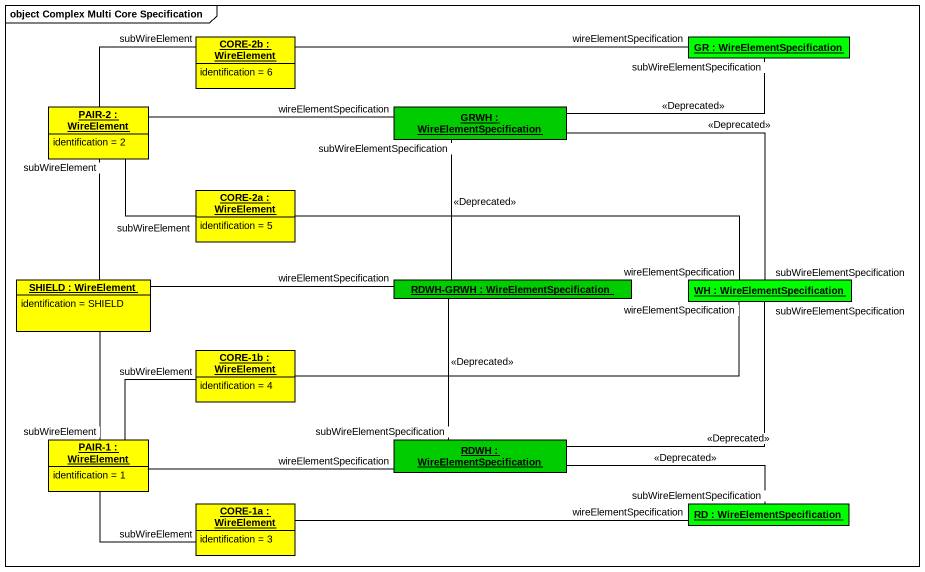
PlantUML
@startuml
mainframe object Complex Multi Core Specification
hide circle
hide empty members
object "CORE-2b : WireElement" as CORE_2b #FFFF00 {
  identification = 6
}
object "GR : WireElementSpecification" as GR #00FF00
object "PAIR-2 : WireElement" as PAIR_2 #FFFF00 {
  identification = 2
}
object "GRWH : WireElementSpecification" as GRWH #00CC00
object "CORE-2a : WireElement" as CORE_2a #FFFF00 {
  identification = 5
}
object "SHIELD : WireElement" as SHIELD #FFFF00 {
  identification = SHIELD
}
object "RDWH-GRWH : WireElementSpecification" as RDWH_GRWH #00CC00
object "WH : WireElementSpecification" as WH #00FF00
object "CORE-1b : WireElement" as CORE_1b #FFFF00 {
  identification = 4
}
object "PAIR-1 : WireElement" as PAIR_1 #FFFF00 {
  identification = 1
}
object "RDWH : WireElementSpecification" as RDWH #00CC00
object "CORE-1a : WireElement" as CORE_1a #FFFF00 {
  identification = 3
}
object "RD : WireElementSpecification" as RD #00FF00
CORE_2b -right- GR : wireElementSpecification
PAIR_2 -right- CORE_2b : subWireElement
PAIR_2 -right- GRWH : wireElementSpecification
PAIR_2 -right- CORE_2a : subWireElement
GRWH -right- GR : subWireElementSpecification\n<<Deprecated>>
GRWH -- RDWH_GRWH : subWireElementSpecification\n<<Deprecated>>
GRWH -right- WH : <<Deprecated>>\nsubWireElementSpecification
CORE_2a -right- WH : wireElementSpecification
SHIELD -up- PAIR_2 : subWireElement
SHIELD -right- RDWH_GRWH : wireElementSpecification
SHIELD -- PAIR_1 : subWireElement
CORE_1b -right- WH : wireElementSpecification
PAIR_1 -up- CORE_1b : subWireElement
PAIR_1 -right- RDWH : wireElementSpecification
PAIR_1 -right- CORE_1a : subWireElement
RDWH -up- RDWH_GRWH : <<Deprecated>>\nsubWireElementSpecification
RDWH -right- WH : subWireElementSpecification\n<<Deprecated>>
RDWH -right- RD : <<Deprecated>>\nsubWireElementSpecification
CORE_1a -right- RD : wireElementSpecification
@enduml
